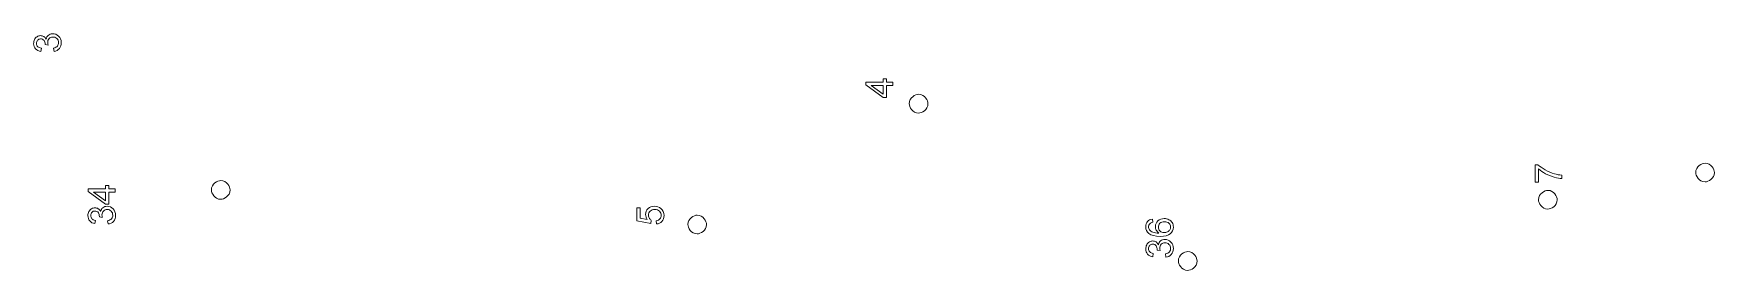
# Model space of a CAD drawing. Header units: centimetres. Extents: x -155 to -3, y 92 to 166.
# Drawn here: x -63.1 to -7.4, y 94.5 to 102.3 of the extents above; entities that cross this region are included whole.
import ezdxf

# ---------------------------------------------------------------- set-up
doc = ezdxf.new("R2010")
doc.units = ezdxf.units.CM
doc.header["$MEASUREMENT"] = 0
doc.layers.add('layer 1', color=7, linetype='Continuous')
doc.layers.add('layer 2', color=7, linetype='Continuous')

msp = doc.modelspace()

# ---------------------------------------------------------------- linework, layer by layer
at = {"layer": 'layer 1', "color": 250, "lineweight": 9}
for points, knots in [([(-62.28835, 101.81301), (-62.32999, 101.76274), (-62.38846, 101.72815), (-62.46413, 101.72008), (-62.46413, 101.72008), (-62.48417, 101.82788), (-62.48417, 101.82788), (-62.42495, 101.84079), (-62.37694, 101.86417), (-62.35099, 101.89763), (-62.32503, 101.93108), (-62.31552, 101.96939), (-62.31703, 102.01274), (-62.31892, 102.06692), (-62.33688, 102.11512), (-62.37594, 102.14631), (-62.40977, 102.1831), (-62.4537, 102.19785), (-62.50787, 102.19595), (-62.55664, 102.19425), (-62.59942, 102.17648), (-62.63079, 102.14283), (-62.66198, 102.10377), (-62.67691, 102.06528), (-62.67502, 102.01109), (-62.67427, 101.98941), (-62.66789, 101.96251), (-62.66134, 101.93019), (-62.66134, 101.93019), (-62.75944, 101.94304), (-62.75944, 101.94304), (-62.75963, 101.94846), (-62.75982, 101.95387), (-62.76001, 101.95929), (-62.76152, 102.00264), (-62.77388, 102.04561), (-62.79687, 102.08278), (-62.82529, 102.11976), (-62.86378, 102.1347), (-62.91255, 102.13299), (-62.95589, 102.13148), (-62.98803, 102.11951), (-63.01398, 102.08605), (-63.03472, 102.0582), (-63.04983, 102.02513), (-63.04832, 101.98177), (-63.0468, 101.93843), (-63.02923, 101.90107), (-63.00661, 101.87473), (-62.97857, 101.84859), (-62.94007, 101.83366), (-62.88551, 101.82471), (-62.88551, 101.82471), (-62.89798, 101.71578), (-62.89798, 101.71578), (-62.97421, 101.72396), (-63.02954, 101.75458), (-63.07458, 101.80184), (-63.11402, 101.84386), (-63.13778, 101.9027), (-63.14024, 101.97314), (-63.14194, 102.02191), (-63.13262, 102.06563), (-63.11246, 102.10973), (-63.09211, 102.14843), (-63.06616, 102.18188), (-63.02898, 102.20487), (-62.99181, 102.22787), (-62.95426, 102.24003), (-62.91634, 102.24136), (-62.87841, 102.24268), (-62.8401, 102.23317), (-62.80684, 102.21263), (-62.77357, 102.1921), (-62.75095, 102.16576), (-62.72776, 102.12317), (-62.71881, 102.17773), (-62.69324, 102.22203), (-62.65625, 102.25044), (-62.61946, 102.28427), (-62.57126, 102.30224), (-62.51707, 102.30413), (-62.4358, 102.30697), (-62.36984, 102.28214), (-62.31357, 102.22443), (-62.25749, 102.17214), (-62.22795, 102.10265), (-62.22473, 102.01053), (-62.22208, 101.93468), (-62.24148, 101.8689), (-62.28835, 101.81301)], [0, 0, 0, 0, 0.03333333, 0.03333333, 0.03333333, 0.06666667, 0.06666667, 0.06666667, 0.1, 0.1, 0.1, 0.13333333, 0.13333333, 0.13333333, 0.16666667, 0.16666667, 0.16666667, 0.2, 0.2, 0.2, 0.23333333, 0.23333333, 0.23333333, 0.26666667, 0.26666667, 0.26666667, 0.3, 0.3, 0.3, 0.33333333, 0.33333333, 0.33333333, 0.36666667, 0.36666667, 0.36666667, 0.4, 0.4, 0.4, 0.43333333, 0.43333333, 0.43333333, 0.46666667, 0.46666667, 0.46666667, 0.5, 0.5, 0.5, 0.53333333, 0.53333333, 0.53333333, 0.56666667, 0.56666667, 0.56666667, 0.6, 0.6, 0.6, 0.63333333, 0.63333333, 0.63333333, 0.66666667, 0.66666667, 0.66666667, 0.7, 0.7, 0.7, 0.73333333, 0.73333333, 0.73333333, 0.76666667, 0.76666667, 0.76666667, 0.8, 0.8, 0.8, 0.83333333, 0.83333333, 0.83333333, 0.86666667, 0.86666667, 0.86666667, 0.9, 0.9, 0.9, 0.93333333, 0.93333333, 0.93333333, 0.96666667, 0.96666667, 0.96666667, 1, 1, 1, 1]), ([(-34.63391, 100.58636), (-34.63391, 100.58636), (-34.84536, 100.58636), (-34.84536, 100.58636), (-34.84536, 100.58636), (-34.84536, 100.19057), (-34.84536, 100.19057), (-34.84536, 100.19057), (-34.94837, 100.19057), (-34.94837, 100.19057), (-34.94837, 100.19057), (-35.52849, 100.60804), (-35.52849, 100.60804), (-35.52849, 100.60804), (-35.52849, 100.69479), (-35.52849, 100.69479), (-35.52849, 100.69479), (-34.94837, 100.69479), (-34.94837, 100.69479), (-34.94837, 100.69479), (-34.94837, 100.81407), (-34.94837, 100.81407), (-34.94837, 100.81407), (-34.84536, 100.81407), (-34.84536, 100.81407), (-34.84536, 100.81407), (-34.84536, 100.69479), (-34.84536, 100.69479), (-34.84536, 100.69479), (-34.63391, 100.69479), (-34.63391, 100.69479), (-34.63391, 100.69479), (-34.63391, 100.58636), (-34.63391, 100.58636)], [0, 0, 0, 0, 0.09090909, 0.09090909, 0.09090909, 0.18181818, 0.18181818, 0.18181818, 0.27272727, 0.27272727, 0.27272727, 0.36363636, 0.36363636, 0.36363636, 0.45454545, 0.45454545, 0.45454545, 0.54545455, 0.54545455, 0.54545455, 0.63636364, 0.63636364, 0.63636364, 0.72727273, 0.72727273, 0.72727273, 0.81818182, 0.81818182, 0.81818182, 0.90909091, 0.90909091, 0.90909091, 1, 1, 1, 1]), ([(-34.94837, 100.58636), (-34.94837, 100.58636), (-35.34957, 100.58636), (-35.34957, 100.58636), (-35.34957, 100.58636), (-34.94837, 100.29901), (-34.94837, 100.29901), (-34.94837, 100.29901), (-34.94837, 100.58636), (-34.94837, 100.58636)], [0, 0, 0, 0, 0.33333333, 0.33333333, 0.33333333, 0.66666667, 0.66666667, 0.66666667, 1, 1, 1, 1]), ([(-33.7763, 100.29651), (-33.56964, 100.29651), (-33.4663, 100.08985), (-33.4663, 99.98651), (-33.4663, 99.77985), (-33.67297, 99.67651), (-33.7763, 99.67651), (-33.98297, 99.67651), (-34.0863, 99.88318), (-34.0863, 99.98651), (-34.0863, 100.19318), (-33.87964, 100.29651), (-33.7763, 100.29651)], [0, 0, 0, 0, 0.25, 0.25, 0.25, 0.5, 0.5, 0.5, 0.75, 0.75, 0.75, 1, 1, 1, 1]), ([(-60.44022, 97.05287), (-60.44022, 97.05287), (-60.65167, 97.05287), (-60.65167, 97.05287), (-60.65167, 97.05287), (-60.65167, 96.65709), (-60.65167, 96.65709), (-60.65167, 96.65709), (-60.75468, 96.65709), (-60.75468, 96.65709), (-60.75468, 96.65709), (-61.3348, 97.07456), (-61.3348, 97.07456), (-61.3348, 97.07456), (-61.3348, 97.16131), (-61.3348, 97.16131), (-61.3348, 97.16131), (-60.75468, 97.16131), (-60.75468, 97.16131), (-60.75468, 97.16131), (-60.75468, 97.28058), (-60.75468, 97.28058), (-60.75468, 97.28058), (-60.65167, 97.28058), (-60.65167, 97.28058), (-60.65167, 97.28058), (-60.65167, 97.16131), (-60.65167, 97.16131), (-60.65167, 97.16131), (-60.44022, 97.16131), (-60.44022, 97.16131), (-60.44022, 97.16131), (-60.44022, 97.05287), (-60.44022, 97.05287)], [0, 0, 0, 0, 0.09090909, 0.09090909, 0.09090909, 0.18181818, 0.18181818, 0.18181818, 0.27272727, 0.27272727, 0.27272727, 0.36363636, 0.36363636, 0.36363636, 0.45454545, 0.45454545, 0.45454545, 0.54545455, 0.54545455, 0.54545455, 0.63636364, 0.63636364, 0.63636364, 0.72727273, 0.72727273, 0.72727273, 0.81818182, 0.81818182, 0.81818182, 0.90909091, 0.90909091, 0.90909091, 1, 1, 1, 1]), ([(-60.75468, 97.05287), (-60.75468, 97.05287), (-61.15588, 97.05287), (-61.15588, 97.05287), (-61.15588, 97.05287), (-60.75468, 96.76552), (-60.75468, 96.76552), (-60.75468, 96.76552), (-60.75468, 97.05287), (-60.75468, 97.05287)], [0, 0, 0, 0, 0.33333333, 0.33333333, 0.33333333, 0.66666667, 0.66666667, 0.66666667, 1, 1, 1, 1]), ([(-56.93331, 97.43774), (-56.72664, 97.43774), (-56.62331, 97.23107), (-56.62331, 97.12774), (-56.62331, 96.92107), (-56.82998, 96.81774), (-56.93331, 96.81774), (-57.13998, 96.81774), (-57.24331, 97.02441), (-57.24331, 97.12774), (-57.24331, 97.33441), (-57.03664, 97.43774), (-56.93331, 97.43774)], [0, 0, 0, 0, 0.25, 0.25, 0.25, 0.5, 0.5, 0.5, 0.75, 0.75, 0.75, 1, 1, 1, 1]), ([(-60.49444, 96.08781), (-60.53781, 96.03902), (-60.59745, 96.00649), (-60.67335, 96.00107), (-60.67335, 96.00107), (-60.68962, 96.1095), (-60.68962, 96.1095), (-60.62998, 96.12034), (-60.58119, 96.14203), (-60.55408, 96.17456), (-60.52697, 96.20709), (-60.51613, 96.24504), (-60.51613, 96.28842), (-60.51613, 96.34263), (-60.53239, 96.39143), (-60.57034, 96.42396), (-60.60287, 96.46191), (-60.64625, 96.47818), (-60.70046, 96.47818), (-60.74926, 96.47818), (-60.79263, 96.46191), (-60.82516, 96.42938), (-60.85769, 96.39143), (-60.87396, 96.35348), (-60.87396, 96.29926), (-60.87396, 96.27757), (-60.86853, 96.25046), (-60.86311, 96.21793), (-60.86311, 96.21793), (-60.9607, 96.2342), (-60.9607, 96.2342), (-60.9607, 96.23962), (-60.9607, 96.24504), (-60.9607, 96.25046), (-60.9607, 96.29384), (-60.97155, 96.33721), (-60.99323, 96.37516), (-61.02034, 96.41311), (-61.05829, 96.42938), (-61.10709, 96.42938), (-61.15046, 96.42938), (-61.18299, 96.41854), (-61.2101, 96.38601), (-61.23179, 96.3589), (-61.24805, 96.32637), (-61.24805, 96.28299), (-61.24805, 96.23962), (-61.23179, 96.20167), (-61.2101, 96.17456), (-61.18299, 96.14745), (-61.14504, 96.13119), (-61.09082, 96.12034), (-61.09082, 96.12034), (-61.10709, 96.01191), (-61.10709, 96.01191), (-61.18299, 96.02275), (-61.23721, 96.05528), (-61.28058, 96.10408), (-61.31853, 96.14745), (-61.34022, 96.20709), (-61.34022, 96.27757), (-61.34022, 96.32637), (-61.32938, 96.36974), (-61.30769, 96.41311), (-61.286, 96.45107), (-61.2589, 96.4836), (-61.22094, 96.50528), (-61.18299, 96.52697), (-61.14504, 96.53781), (-61.10709, 96.53781), (-61.06914, 96.53781), (-61.03119, 96.52697), (-60.99866, 96.50528), (-60.96613, 96.4836), (-60.94444, 96.45649), (-60.92275, 96.41311), (-60.91191, 96.46733), (-60.8848, 96.51071), (-60.84685, 96.53781), (-60.8089, 96.57034), (-60.7601, 96.58661), (-60.70588, 96.58661), (-60.62456, 96.58661), (-60.5595, 96.5595), (-60.50528, 96.49986), (-60.45106, 96.44564), (-60.42396, 96.37516), (-60.42396, 96.28299), (-60.42396, 96.20709), (-60.44564, 96.14203), (-60.49444, 96.08781)], [0, 0, 0, 0, 0.03333333, 0.03333333, 0.03333333, 0.06666667, 0.06666667, 0.06666667, 0.1, 0.1, 0.1, 0.13333333, 0.13333333, 0.13333333, 0.16666667, 0.16666667, 0.16666667, 0.2, 0.2, 0.2, 0.23333333, 0.23333333, 0.23333333, 0.26666667, 0.26666667, 0.26666667, 0.3, 0.3, 0.3, 0.33333333, 0.33333333, 0.33333333, 0.36666667, 0.36666667, 0.36666667, 0.4, 0.4, 0.4, 0.43333333, 0.43333333, 0.43333333, 0.46666667, 0.46666667, 0.46666667, 0.5, 0.5, 0.5, 0.53333333, 0.53333333, 0.53333333, 0.56666667, 0.56666667, 0.56666667, 0.6, 0.6, 0.6, 0.63333333, 0.63333333, 0.63333333, 0.66666667, 0.66666667, 0.66666667, 0.7, 0.7, 0.7, 0.73333333, 0.73333333, 0.73333333, 0.76666667, 0.76666667, 0.76666667, 0.8, 0.8, 0.8, 0.83333333, 0.83333333, 0.83333333, 0.86666667, 0.86666667, 0.86666667, 0.9, 0.9, 0.9, 0.93333333, 0.93333333, 0.93333333, 0.96666667, 0.96666667, 0.96666667, 1, 1, 1, 1]), ([(-42.29444, 96.08781), (-42.33781, 96.03902), (-42.39745, 96.00649), (-42.47335, 96.00107), (-42.47335, 96.00107), (-42.4842, 96.1095), (-42.4842, 96.1095), (-42.42998, 96.12034), (-42.38661, 96.13661), (-42.3595, 96.16914), (-42.32697, 96.20167), (-42.31613, 96.23962), (-42.31613, 96.28299), (-42.31613, 96.34263), (-42.33781, 96.38601), (-42.37576, 96.42396), (-42.41372, 96.46191), (-42.46793, 96.47818), (-42.53299, 96.47818), (-42.59805, 96.47818), (-42.64685, 96.46191), (-42.6848, 96.42938), (-42.72275, 96.39143), (-42.73902, 96.34805), (-42.73902, 96.28299), (-42.73902, 96.24504), (-42.72817, 96.21251), (-42.71191, 96.1854), (-42.69564, 96.1583), (-42.67396, 96.13661), (-42.64685, 96.12034), (-42.64685, 96.12034), (-42.66311, 96.01733), (-42.66311, 96.01733), (-42.66311, 96.01733), (-43.12396, 96.1095), (-43.12396, 96.1095), (-43.12396, 96.1095), (-43.12396, 96.53781), (-43.12396, 96.53781), (-43.12396, 96.53781), (-43.01552, 96.53781), (-43.01552, 96.53781), (-43.01552, 96.53781), (-43.01552, 96.19625), (-43.01552, 96.19625), (-43.01552, 96.19625), (-42.78239, 96.15287), (-42.78239, 96.15287), (-42.81492, 96.20167), (-42.83661, 96.25589), (-42.83661, 96.31552), (-42.83661, 96.39143), (-42.8095, 96.45649), (-42.75528, 96.51071), (-42.70106, 96.5595), (-42.63058, 96.58661), (-42.54384, 96.58661), (-42.46251, 96.58661), (-42.39203, 96.56492), (-42.33239, 96.51613), (-42.26191, 96.46191), (-42.22396, 96.38058), (-42.22396, 96.28299), (-42.22396, 96.20709), (-42.24564, 96.13661), (-42.29444, 96.08781)], [0, 0, 0, 0, 0.04545455, 0.04545455, 0.04545455, 0.09090909, 0.09090909, 0.09090909, 0.13636364, 0.13636364, 0.13636364, 0.18181818, 0.18181818, 0.18181818, 0.22727273, 0.22727273, 0.22727273, 0.27272727, 0.27272727, 0.27272727, 0.31818182, 0.31818182, 0.31818182, 0.36363636, 0.36363636, 0.36363636, 0.40909091, 0.40909091, 0.40909091, 0.45454545, 0.45454545, 0.45454545, 0.5, 0.5, 0.5, 0.54545455, 0.54545455, 0.54545455, 0.59090909, 0.59090909, 0.59090909, 0.63636364, 0.63636364, 0.63636364, 0.68181818, 0.68181818, 0.68181818, 0.72727273, 0.72727273, 0.72727273, 0.77272727, 0.77272727, 0.77272727, 0.81818182, 0.81818182, 0.81818182, 0.86363636, 0.86363636, 0.86363636, 0.90909091, 0.90909091, 0.90909091, 0.95454545, 0.95454545, 0.95454545, 1, 1, 1, 1]), ([(-41.12351, 96.29228), (-40.91685, 96.29228), (-40.81351, 96.08561), (-40.81351, 95.98228), (-40.81351, 95.77561), (-41.02018, 95.67228), (-41.12351, 95.67228), (-41.33018, 95.67228), (-41.43351, 95.87895), (-41.43351, 95.98228), (-41.43351, 96.18895), (-41.22685, 96.29228), (-41.12351, 96.29228)], [0, 0, 0, 0, 0.25, 0.25, 0.25, 0.5, 0.5, 0.5, 0.75, 0.75, 0.75, 1, 1, 1, 1]), ([(-26.18058, 96.08299), (-26.14263, 96.12637), (-26.08841, 96.15348), (-26.01793, 96.16432), (-26.01793, 96.16432), (-26.00709, 96.05589), (-26.00709, 96.05589), (-26.05046, 96.04504), (-26.08299, 96.0342), (-26.09926, 96.01251), (-26.13179, 95.9854), (-26.14805, 95.94745), (-26.14805, 95.90408), (-26.14805, 95.87155), (-26.13721, 95.83902), (-26.12094, 95.80649), (-26.09384, 95.77396), (-26.05588, 95.74685), (-26.00709, 95.73058), (-25.95829, 95.7089), (-25.88781, 95.69805), (-25.80106, 95.69805), (-25.83902, 95.72516), (-25.87155, 95.75769), (-25.89323, 95.79564), (-25.9095, 95.8336), (-25.92034, 95.87155), (-25.92034, 95.91492), (-25.92034, 95.99083), (-25.89323, 96.05046), (-25.83902, 96.10468), (-25.7848, 96.15348), (-25.71432, 96.18058), (-25.62757, 96.18058), (-25.57335, 96.18058), (-25.51914, 96.16974), (-25.47034, 96.14263), (-25.42697, 96.12095), (-25.38902, 96.08842), (-25.36191, 96.04504), (-25.3348, 96.00167), (-25.32396, 95.95287), (-25.32396, 95.89866), (-25.32396, 95.80649), (-25.35649, 95.73601), (-25.42697, 95.67637), (-25.49203, 95.61673), (-25.60588, 95.58962), (-25.75769, 95.58962), (-25.93119, 95.58962), (-26.05588, 95.62215), (-26.13721, 95.68721), (-26.20769, 95.74143), (-26.24022, 95.81733), (-26.24022, 95.9095), (-26.24022, 95.97998), (-26.21853, 96.03962), (-26.18058, 96.08299)], [0, 0, 0, 0, 0.05263158, 0.05263158, 0.05263158, 0.10526316, 0.10526316, 0.10526316, 0.15789474, 0.15789474, 0.15789474, 0.21052632, 0.21052632, 0.21052632, 0.26315789, 0.26315789, 0.26315789, 0.31578947, 0.31578947, 0.31578947, 0.36842105, 0.36842105, 0.36842105, 0.42105263, 0.42105263, 0.42105263, 0.47368421, 0.47368421, 0.47368421, 0.52631579, 0.52631579, 0.52631579, 0.57894737, 0.57894737, 0.57894737, 0.63157895, 0.63157895, 0.63157895, 0.68421053, 0.68421053, 0.68421053, 0.73684211, 0.73684211, 0.73684211, 0.78947368, 0.78947368, 0.78947368, 0.84210526, 0.84210526, 0.84210526, 0.89473684, 0.89473684, 0.89473684, 0.94736842, 0.94736842, 0.94736842, 1, 1, 1, 1]), ([(-25.76853, 95.76854), (-25.736, 95.73058), (-25.68721, 95.71432), (-25.62757, 95.71432), (-25.58962, 95.71432), (-25.55709, 95.72516), (-25.51914, 95.74143), (-25.48661, 95.75769), (-25.4595, 95.77938), (-25.44323, 95.80649), (-25.42697, 95.8336), (-25.41613, 95.86613), (-25.41613, 95.89866), (-25.41613, 95.94745), (-25.43239, 95.99083), (-25.47034, 96.02336), (-25.50829, 96.05589), (-25.55709, 96.07215), (-25.62215, 96.07215), (-25.68721, 96.07215), (-25.736, 96.05589), (-25.76853, 96.02336), (-25.80649, 95.99083), (-25.82275, 95.94745), (-25.82275, 95.89324), (-25.82275, 95.84444), (-25.80649, 95.80107), (-25.76853, 95.76854)], [0, 0, 0, 0, 0.11111111, 0.11111111, 0.11111111, 0.22222222, 0.22222222, 0.22222222, 0.33333333, 0.33333333, 0.33333333, 0.44444444, 0.44444444, 0.44444444, 0.55555556, 0.55555556, 0.55555556, 0.66666667, 0.66666667, 0.66666667, 0.77777778, 0.77777778, 0.77777778, 0.88888889, 0.88888889, 0.88888889, 1, 1, 1, 1]), ([(-25.39444, 94.98781), (-25.43781, 94.93902), (-25.49745, 94.90649), (-25.57335, 94.90107), (-25.57335, 94.90107), (-25.58962, 95.0095), (-25.58962, 95.0095), (-25.52998, 95.02034), (-25.48119, 95.04203), (-25.45408, 95.07456), (-25.42697, 95.10709), (-25.41613, 95.14504), (-25.41613, 95.18842), (-25.41613, 95.24263), (-25.43239, 95.29143), (-25.47034, 95.32396), (-25.50287, 95.36191), (-25.54625, 95.37818), (-25.60046, 95.37818), (-25.64926, 95.37818), (-25.69263, 95.36191), (-25.72516, 95.32938), (-25.75769, 95.29143), (-25.77396, 95.25348), (-25.77396, 95.19926), (-25.77396, 95.17757), (-25.76853, 95.15046), (-25.76311, 95.11793), (-25.76311, 95.11793), (-25.8607, 95.1342), (-25.8607, 95.1342), (-25.8607, 95.13962), (-25.8607, 95.14504), (-25.8607, 95.15046), (-25.8607, 95.19384), (-25.87155, 95.23721), (-25.89323, 95.27516), (-25.92034, 95.31311), (-25.95829, 95.32938), (-26.00709, 95.32938), (-26.05046, 95.32938), (-26.08299, 95.31854), (-26.1101, 95.28601), (-26.13179, 95.2589), (-26.14805, 95.22637), (-26.14805, 95.18299), (-26.14805, 95.13962), (-26.13179, 95.10167), (-26.1101, 95.07456), (-26.08299, 95.04745), (-26.04504, 95.03119), (-25.99082, 95.02034), (-25.99082, 95.02034), (-26.00709, 94.91191), (-26.00709, 94.91191), (-26.08299, 94.92275), (-26.13721, 94.95528), (-26.18058, 95.00408), (-26.21853, 95.04745), (-26.24022, 95.10709), (-26.24022, 95.17757), (-26.24022, 95.22637), (-26.22938, 95.26974), (-26.20769, 95.31311), (-26.186, 95.35107), (-26.1589, 95.3836), (-26.12094, 95.40528), (-26.08299, 95.42697), (-26.04504, 95.43781), (-26.00709, 95.43781), (-25.96914, 95.43781), (-25.93119, 95.42697), (-25.89866, 95.40528), (-25.86613, 95.3836), (-25.84444, 95.35649), (-25.82275, 95.31311), (-25.81191, 95.36733), (-25.7848, 95.41071), (-25.74685, 95.43781), (-25.7089, 95.47034), (-25.6601, 95.48661), (-25.60588, 95.48661), (-25.52456, 95.48661), (-25.4595, 95.4595), (-25.40528, 95.39986), (-25.35106, 95.34564), (-25.32396, 95.27516), (-25.32396, 95.18299), (-25.32396, 95.10709), (-25.34564, 95.04203), (-25.39444, 94.98781)], [0, 0, 0, 0, 0.03333333, 0.03333333, 0.03333333, 0.06666667, 0.06666667, 0.06666667, 0.1, 0.1, 0.1, 0.13333333, 0.13333333, 0.13333333, 0.16666667, 0.16666667, 0.16666667, 0.2, 0.2, 0.2, 0.23333333, 0.23333333, 0.23333333, 0.26666667, 0.26666667, 0.26666667, 0.3, 0.3, 0.3, 0.33333333, 0.33333333, 0.33333333, 0.36666667, 0.36666667, 0.36666667, 0.4, 0.4, 0.4, 0.43333333, 0.43333333, 0.43333333, 0.46666667, 0.46666667, 0.46666667, 0.5, 0.5, 0.5, 0.53333333, 0.53333333, 0.53333333, 0.56666667, 0.56666667, 0.56666667, 0.6, 0.6, 0.6, 0.63333333, 0.63333333, 0.63333333, 0.66666667, 0.66666667, 0.66666667, 0.7, 0.7, 0.7, 0.73333333, 0.73333333, 0.73333333, 0.76666667, 0.76666667, 0.76666667, 0.8, 0.8, 0.8, 0.83333333, 0.83333333, 0.83333333, 0.86666667, 0.86666667, 0.86666667, 0.9, 0.9, 0.9, 0.93333333, 0.93333333, 0.93333333, 0.96666667, 0.96666667, 0.96666667, 1, 1, 1, 1]), ([(-24.84903, 95.08413), (-24.64236, 95.08413), (-24.53903, 94.87746), (-24.53903, 94.77413), (-24.53903, 94.56746), (-24.7457, 94.46413), (-24.84903, 94.46413), (-25.0557, 94.46413), (-25.15903, 94.67079), (-25.15903, 94.77413), (-25.15903, 94.98079), (-24.95236, 95.08413), (-24.84903, 95.08413)], [0, 0, 0, 0, 0.25, 0.25, 0.25, 0.5, 0.5, 0.5, 0.75, 0.75, 0.75, 1, 1, 1, 1])]:
    msp.add_open_spline(points, degree=3, knots=knots, dxfattribs=at)
at = {"layer": 'layer 2', "color": 250, "lineweight": 9}
for points, knots in [([(-13.20803, 97.82363), (-13.20803, 97.82363), (-13.20803, 97.38448), (-13.20803, 97.38448), (-13.20803, 97.38448), (-13.31647, 97.38448), (-13.31647, 97.38448), (-13.31647, 97.38448), (-13.31647, 97.9646), (-13.31647, 97.9646), (-13.31647, 97.9646), (-13.22972, 97.9646), (-13.22972, 97.9646), (-13.16466, 97.90496), (-13.08876, 97.85074), (-12.98574, 97.7911), (-12.88815, 97.73689), (-12.78514, 97.69351), (-12.67671, 97.66098), (-12.6008, 97.6393), (-12.51948, 97.62303), (-12.43273, 97.61761), (-12.43273, 97.61761), (-12.43273, 97.50918), (-12.43273, 97.50918), (-12.50321, 97.50918), (-12.58454, 97.52544), (-12.68755, 97.55255), (-12.78514, 97.57966), (-12.88273, 97.61761), (-12.9749, 97.66641), (-13.06707, 97.7152), (-13.14297, 97.76942), (-13.20803, 97.82363)], [0, 0, 0, 0, 0.09090909, 0.09090909, 0.09090909, 0.18181818, 0.18181818, 0.18181818, 0.27272727, 0.27272727, 0.27272727, 0.36363636, 0.36363636, 0.36363636, 0.45454545, 0.45454545, 0.45454545, 0.54545455, 0.54545455, 0.54545455, 0.63636364, 0.63636364, 0.63636364, 0.72727273, 0.72727273, 0.72727273, 0.81818182, 0.81818182, 0.81818182, 0.90909091, 0.90909091, 0.90909091, 1, 1, 1, 1]), ([(-7.68309, 98.01448), (-7.47643, 98.01448), (-7.37309, 97.80781), (-7.37309, 97.70448), (-7.37309, 97.49781), (-7.57976, 97.39448), (-7.68309, 97.39448), (-7.88976, 97.39448), (-7.99309, 97.60115), (-7.99309, 97.70448), (-7.99309, 97.91115), (-7.78643, 98.01448), (-7.68309, 98.01448)], [0, 0, 0, 0, 0.25, 0.25, 0.25, 0.5, 0.5, 0.5, 0.75, 0.75, 0.75, 1, 1, 1, 1]), ([(-12.8991, 97.11448), (-12.69244, 97.11448), (-12.5891, 96.90781), (-12.5891, 96.80448), (-12.5891, 96.59781), (-12.79577, 96.49448), (-12.8991, 96.49448), (-13.10577, 96.49448), (-13.2091, 96.70115), (-13.2091, 96.80448), (-13.2091, 97.01115), (-13.00244, 97.11448), (-12.8991, 97.11448)], [0, 0, 0, 0, 0.25, 0.25, 0.25, 0.5, 0.5, 0.5, 0.75, 0.75, 0.75, 1, 1, 1, 1])]:
    msp.add_open_spline(points, degree=3, knots=knots, dxfattribs=at)

doc.saveas('drawing.dxf')
